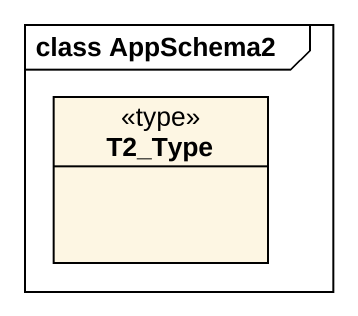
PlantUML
@startuml
mainframe class AppSchema2
hide circle
hide empty members
class T2_Type <<type>>
@enduml
